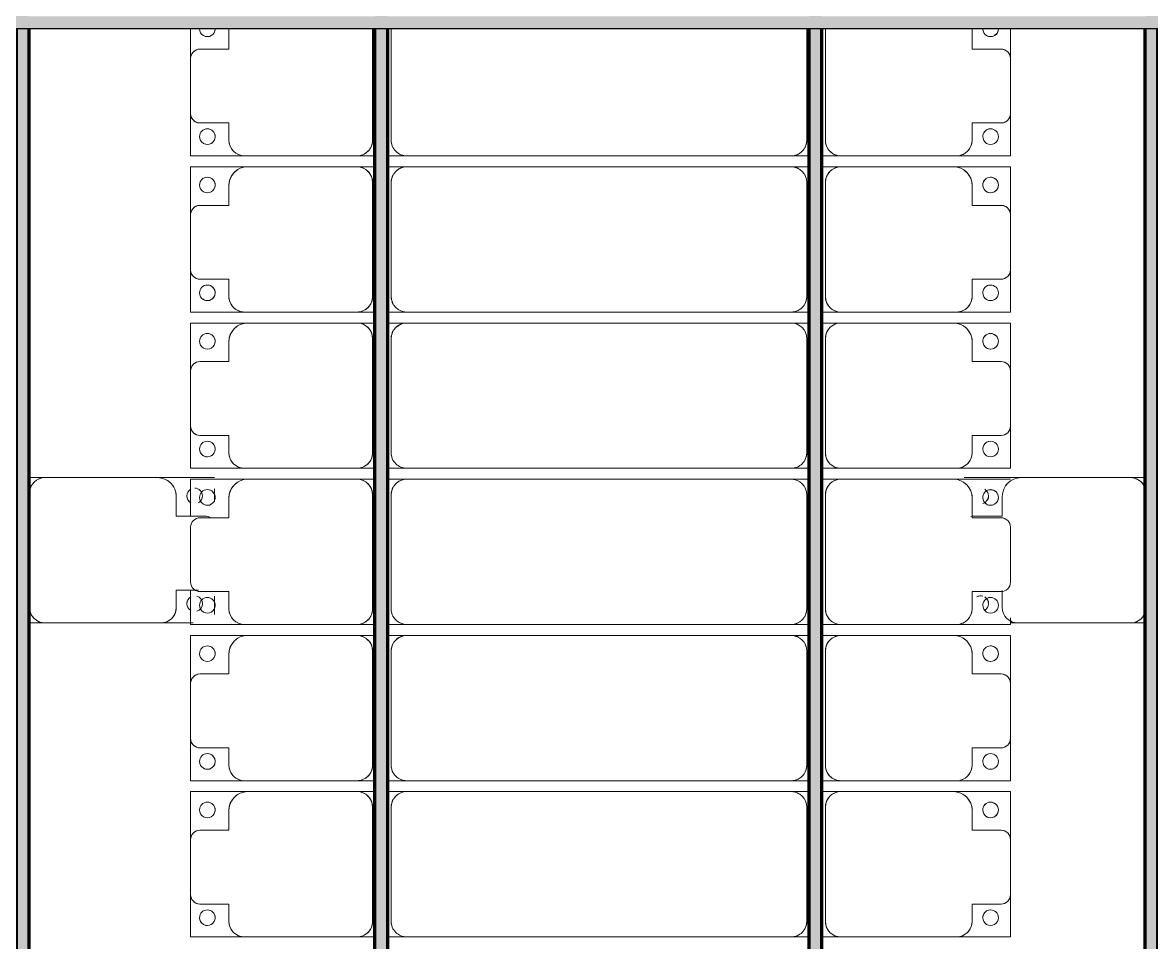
# Model space of a CAD drawing. Header units: millimetres. Extents: x -268744 to 115753, y -96240 to -10461.
# Drawn here: x -112759 to -109145, y -31571 to -28627 of the extents above; entities that cross this region are included whole.
import ezdxf

# ---------------------------------------------------------------- set-up
doc = ezdxf.new("R2010")
doc.units = ezdxf.units.MM
doc.layers.add('A-GENM', color=13, linetype='Continuous', lineweight=9)
doc.layers.add('S-BEAM', color=12, linetype='Continuous', lineweight=9)

# ---------------------------------------------------------------- blocks, each defined once
blk = doc.blocks.new('Dầm C52 - Hộp 40x60-V24-KHUNG KẾT CẤU BÈ PIN 1')
at = {"layer": 'S-BEAM', "lineweight": 25}
blk.add_hatch(color=4, dxfattribs=at).paths.add_polyline_path([(-145811, -20), (145811, -20), (145811, 20), (-145811, 20)])
at = {"layer": 'S-BEAM', "color": 4, "lineweight": 25}
blk.add_line((145811, -20), (-145811, -20), dxfattribs=at)
blk = doc.blocks.new('Dai phao do pin - DẢI PHAO ĐỠ PIN-V49-KHUNG KẾT CẤU BÈ PIN 1')
at = {"layer": 'A-GENM', "color": 7}
for p, q in [((68487.6, 241.6), (68539.7, 241.6)), ((68487.6, 241.6), (68539.7, 241.6)), ((68899.7, 241.6), (68539.7, 241.6)), ((68899.7, 241.6), (69082.2, 241.6)), ((69082.2, 241.6), (68899.7, 241.6)), ((68489.7, 191.6), (68489.7, -173.4)), ((68959.7, 118.2), (68959.7, 181.6)), ((69082.2, 205.8), (69082.2, 164.2)), ((69082.2, 164.2), (69082.2, 205.8)), ((69052.2, 118.2), (68959.7, 118.2)), ((68959.7, -173.4), (68959.7, -118.2)), ((68959.7, -118.2), (69030.6, -118.2)), ((69082.2, -137.5), (69082.2, -195.9)), ((69082.2, -195.9), (69082.2, -137.5)), ((68539.7, -223.4), (68487.6, -223.4)), ((68539.7, -223.4), (68487.6, -223.4)), ((68539.7, -223.4), (68909.7, -223.4)), ((69013.6, -223.4), (68909.7, -223.4)), ((68909.7, -223.4), (69013.6, -223.4))]:
    blk.add_line(p, q, dxfattribs=at)
for centre, radius, start, end in [((68539.7, 191.6), 50, 90, 180), ((68539.7, 191.6), 50, 105, 180), ((68899.7, 181.6), 60, 360, 90), ((68899.7, 181.6), 60, 360, 60), ((69018.6, 183.2), 25, 120, 180), ((69018.6, 183.2), 25, 180, 240), ((69018.6, 183.2), 25, 180, 195), ((69018.6, 183.2), 25, 120, 165), ((69018.6, 183.2), 25, 0, 90), ((69018.6, 183.2), 25, 0, 90), ((69018.6, 183.2), 25, 300, 0), ((69018.6, 183.2), 25, 300, 0), ((69018.6, 183.2), 25, 210, 240), ((69052.2, 88.2), 30, 60, 90), ((69018.6, -161.8), 25, 120, 180), ((69018.6, -161.8), 25, 120, 165), ((69018.6, -161.8), 25, 0, 75), ((69018.6, -161.8), 25, 0, 75), ((68539.7, -173.4), 50, 180, 270), ((68539.7, -173.4), 50, 180, 255), ((68909.7, -173.4), 50, 270, 360), ((68909.7, -173.4), 50, 285, 360), ((69018.6, -161.8), 25, 170.893, 180), ((69018.6, -161.8), 25, 180, 240), ((69018.6, -161.8), 25, 180, 240), ((69018.6, -161.8), 25, 285, 0), ((69018.6, -161.8), 25, 285, 0)]:
    blk.add_arc(centre, radius, start, end, dxfattribs=at)
blk = doc.blocks.new('Dầm C52 - Dầm C52-102503-KHUNG KẾT CẤU BÈ PIN 1')
at = {"layer": 'S-BEAM', "lineweight": 140}
h = blk.add_hatch(color=1, dxfattribs=at)
h.paths.add_polyline_path([(-25480.9, 20), (-25480.9, -20), (-25440.9, -20), (-25440.9, 20)])
h.paths.add_polyline_path([(-25400.9, 20), (-25400.9, -20), (-19440.9, -20), (-19443, 20), (-24983.5, 20)])
h.paths.add_polyline_path([(-19400.9, 20), (-19400.9, -20), (-13440.9, -20), (-13440.9, 20), (-17596.2, 20)])
h.paths.add_polyline_path([(-13400.9, -20), (-7440.9, -20), (-7440.9, 20), (-13400.9, 20)])
h.paths.add_polyline_path([(-7400.9, -20), (-1440.9, -20), (-1440.9, 20), (-7400.9, 20)])
h.paths.add_polyline_path([(-1400.9, -20), (4559.1, -20), (4559.1, 20), (-1400.9, 20)])
h.paths.add_polyline_path([(4599.1, -20), (10559.1, -20), (10559.1, 20), (4599.1, 20)])
h.paths.add_polyline_path([(10599.1, 20), (10599.1, -20), (16559.1, -20), (16559.1, 20), (11952.8, 20)])
h.paths.add_polyline_path([(16599.1, -20), (22559.1, -20), (22559.1, 20), (16599.1, 20)])
h.paths.add_polyline_path([(22599.1, -20), (25259.1, -20), (25259.1, 20), (22599.1, 20)])
h.paths.add_polyline_path([(25299.1, -20), (25441.8, -20), (25441.8, 20), (25299.1, 20)])
at = {"layer": 'S-BEAM', "color": 1, "lineweight": 140}
for p, q in [((10599.1, 20), (16559.1, 20)), ((16559.1, -20), (10599.1, -20))]:
    blk.add_line(p, q, dxfattribs=at)
blk = doc.blocks.new('Dầm C52 - Dầm C52-102502-KHUNG KẾT CẤU BÈ PIN 1')
at = {"layer": 'S-BEAM', "lineweight": 140}
h = blk.add_hatch(color=1, dxfattribs=at)
h.paths.add_polyline_path([(-25480.9, 20), (-25480.9, -20), (-25440.9, -20), (-25440.9, 20)])
h.paths.add_polyline_path([(-25400.9, 20), (-25400.9, -20), (-19440.9, -20), (-19443, 20), (-24983.5, 20)])
h.paths.add_polyline_path([(-19400.9, 20), (-19400.9, -20), (-13440.9, -20), (-13440.9, 20), (-18981.3, 20)])
h.paths.add_polyline_path([(-13400.9, -20), (-7440.9, -20), (-7440.9, 20), (-13400.9, 20)])
h.paths.add_polyline_path([(-7400.9, -20), (-1440.9, -20), (-1440.9, 20), (-7400.9, 20)])
h.paths.add_polyline_path([(-1400.9, -20), (4559.1, -20), (4559.1, 20), (-1400.9, 20)])
h.paths.add_polyline_path([(4599.1, 20), (4599.1, -20), (10559.1, -20), (10559.1, 20), (5027.2, 20)])
h.paths.add_polyline_path([(10599.1, -20), (16559.1, -20), (16559.1, 20), (10599.1, 20)])
h.paths.add_polyline_path([(16599.1, 20), (16599.1, -20), (22559.1, -20), (22559.1, 20), (17031.5, 20)])
h.paths.add_polyline_path([(22599.1, -20), (25259.1, -20), (25259.1, 20), (22599.1, 20)])
h.paths.add_polyline_path([(25299.1, -20), (25480.9, -20), (25480.9, 20), (25299.1, 20)])
at = {"layer": 'S-BEAM', "color": 1, "lineweight": 140}
for p, q in [((10599.1, 20), (16559.1, 20)), ((16559.1, -20), (10599.1, -20))]:
    blk.add_line(p, q, dxfattribs=at)
blk = doc.blocks.new('Dai phao do pin - DẢI PHAO ĐỠ PIN-V71-KHUNG KẾT CẤU BÈ PIN 1')
at = {"layer": 'A-GENM', "color": 7}
for p, q in [((-1312.2, 241.6), (-1129.7, 241.6)), ((-1129.7, 241.6), (-1312.2, 241.6)), ((-779.7, 241.6), (-1129.7, 241.6)), ((-779.7, 241.6), (-732.4, 241.6)), ((-779.7, 241.6), (-732.4, 241.6)), ((-1189.7, 181.6), (-1189.7, 118.2)), ((-1189.7, 118.2), (-1282.2, 118.2)), ((-1189.7, -119.2), (-1189.7, -173.4)), ((-1139.7, -223.4), (-1164.4, -223.4)), ((-1164.4, -223.4), (-1139.7, -223.4)), ((-1139.7, -223.4), (-779.7, -223.4)), ((-732.4, -223.4), (-779.7, -223.4)), ((-732.4, -223.4), (-779.7, -223.4))]:
    blk.add_line(p, q, dxfattribs=at)
for centre, radius, start, end in [((-1129.7, 181.6), 60, 90, 180), ((-1129.7, 181.6), 60, 135, 150), ((-779.7, 191.6), 50, 30, 90), ((-779.7, 191.6), 50, 30, 75), ((-1258.6, 183.2), 25, 285, 0), ((-1258.6, 183.2), 25, 0, 60), ((-1258.6, 183.2), 25, 0, 60), ((-1258.6, 183.2), 25, 330, 360), ((-1258.6, 183.2), 25, 285, 300), ((-1282.2, 88.2), 30, 90, 105), ((-1258.6, -161.8), 25, 75, 120), ((-1258.6, -161.8), 25, 90, 120), ((-1258.6, -161.8), 25, 0, 60), ((-1258.6, -161.8), 25, 15, 60), ((-1258.6, -161.8), 25, 300, 0), ((-1258.6, -161.8), 25, 300, 360), ((-1258.6, -161.8), 25, 0, 9.107), ((-1139.7, -173.4), 50, 180, 270), ((-1139.7, -173.4), 50, 240, 255), ((-779.7, -173.4), 50, 270, 330), ((-779.7, -173.4), 50, 285, 330)]:
    blk.add_arc(centre, radius, start, end, dxfattribs=at)
blk = doc.blocks.new('Dải phao đi lại kèm đỡ invester - DẢI PHAO ĐI LẠI-V76-KHUNG KẾT CẤU BÈ PIN 1')
at = {"layer": 'A-GENM', "color": 7}
for p, q in [((8316.8, 1312.2), (8411.8, 1312.2)), ((8411.8, 1312.2), (8316.8, 1312.2)), ((8588.2, 1312.2), (8411.8, 1312.2)), ((8588.2, 1312.2), (8723.4, 1312.2)), ((8723.4, 1312.2), (8588.2, 1312.2)), ((8723.4, 1312.2), (8723.4, 1139.7)), ((8723.4, 1139.7), (8723.4, 1312.2)), ((8758.4, 1312.2), (8911.8, 1312.2)), ((8758.4, 1129.7), (8758.4, 1312.2)), ((8758.4, 1312.2), (8758.4, 1129.7)), ((8911.8, 1312.2), (8767.8, 1312.2)), ((9088.2, 1312.2), (8911.8, 1312.2)), ((9088.2, 1312.2), (9223.4, 1312.2)), ((9223.4, 1312.2), (9088.2, 1312.2)), ((9223.4, 1312.2), (9223.4, 1139.7)), ((9223.4, 1139.7), (9223.4, 1312.2)), ((9258.4, 1312.2), (9411.8, 1312.2)), ((9258.4, 1129.7), (9258.4, 1312.2)), ((9258.4, 1312.2), (9258.4, 1129.7)), ((9411.8, 1312.2), (9258.4, 1312.2)), ((9588.2, 1312.2), (9411.8, 1312.2)), ((9588.2, 1312.2), (9723.4, 1312.2)), ((9723.4, 1312.2), (9588.2, 1312.2)), ((9723.4, 1312.2), (9723.4, 1139.7)), ((9723.4, 1139.7), (9723.4, 1312.2)), ((9758.4, 1129.7), (9758.4, 1312.2)), ((9758.4, 1312.2), (9758.4, 1129.7)), ((10088.2, 1312.2), (9911.8, 1312.2)), ((10202.2, 1312.2), (10223.4, 1312.2)), ((10223.4, 1312.2), (10202.2, 1312.2)), ((10223.4, 1312.2), (10223.4, 1139.7)), ((10223.4, 1139.7), (10223.4, 1312.2)), ((10258.4, 1312.2), (10411.8, 1312.2)), ((10258.4, 1129.7), (10258.4, 1312.2)), ((10258.4, 1312.2), (10258.4, 1129.7)), ((10411.8, 1312.2), (10258.4, 1312.2)), ((10588.2, 1312.2), (10411.8, 1312.2)), ((10588.2, 1312.2), (10723.4, 1312.2)), ((10723.4, 1312.2), (10588.2, 1312.2)), ((10723.4, 1312.2), (10723.4, 1139.7)), ((10723.4, 1139.7), (10723.4, 1312.2)), ((10758.4, 1312.2), (10911.8, 1312.2)), ((10758.4, 1129.7), (10758.4, 1312.2)), ((10758.4, 1312.2), (10758.4, 1129.7)), ((10911.8, 1312.2), (10758.4, 1312.2)), ((11088.2, 1312.2), (10911.8, 1312.2)), ((11088.2, 1312.2), (11223.4, 1312.2)), ((11223.4, 1312.2), (11088.2, 1312.2)), ((11223.4, 1312.2), (11223.4, 1139.7)), ((11223.4, 1139.7), (11223.4, 1312.2)), ((8381.8, 1282.2), (8381.8, 1189.7)), ((8618.2, 1189.7), (8618.2, 1282.2)), ((8881.8, 1282.2), (8881.8, 1189.7)), ((9118.2, 1189.7), (9118.2, 1282.2)), ((9381.8, 1282.2), (9381.8, 1189.7)), ((9618.2, 1189.7), (9618.2, 1282.2)), ((9881.8, 1282.2), (9881.8, 1189.7)), ((10118.2, 1189.7), (10118.2, 1282.2)), ((10381.8, 1282.2), (10381.8, 1189.7)), ((10618.2, 1189.7), (10618.2, 1282.2)), ((10881.8, 1282.2), (10881.8, 1189.7)), ((11118.2, 1189.7), (11118.2, 1282.2)), ((8381.8, 1189.7), (8318.4, 1189.7)), ((8673.4, 1189.7), (8618.2, 1189.7)), ((8881.8, 1189.7), (8818.4, 1189.7)), ((9173.4, 1189.7), (9118.2, 1189.7)), ((9381.8, 1189.7), (9318.4, 1189.7)), ((9673.4, 1189.7), (9618.2, 1189.7)), ((9881.8, 1189.7), (9818.4, 1189.7)), ((10173.4, 1189.7), (10118.2, 1189.7)), ((10381.8, 1189.7), (10318.4, 1189.7)), ((10673.4, 1189.7), (10618.2, 1189.7)), ((10881.8, 1189.7), (10818.4, 1189.7)), ((11173.4, 1189.7), (11118.2, 1189.7)), ((8723.4, 769.7), (8723.4, 1139.7)), ((8758.4, 1129.7), (8758.4, 769.7)), ((9223.4, 769.7), (9223.4, 1139.7)), ((9258.4, 1129.7), (9258.4, 769.7)), ((9723.4, 769.7), (9723.4, 1139.7)), ((9758.4, 1129.7), (9758.4, 769.7)), ((10223.4, 769.7), (10223.4, 1139.7)), ((10258.4, 1129.7), (10258.4, 769.7)), ((10723.4, 769.7), (10723.4, 1139.7)), ((10758.4, 1129.7), (10758.4, 769.7)), ((11223.4, 769.7), (11223.4, 1139.7)), ((8723.4, 769.7), (8723.4, 707.6)), ((8723.4, 769.7), (8723.4, 707.6)), ((8758.4, 707.6), (8758.4, 769.7)), ((8758.4, 707.6), (8758.4, 769.7)), ((9223.4, 769.7), (9223.4, 707.6)), ((9223.4, 769.7), (9223.4, 707.6)), ((9258.4, 707.6), (9258.4, 769.7)), ((9258.4, 707.6), (9258.4, 769.7)), ((9723.4, 769.7), (9723.4, 707.6)), ((9723.4, 769.7), (9723.4, 707.6)), ((9758.4, 707.6), (9758.4, 769.7)), ((9758.4, 707.6), (9758.4, 769.7)), ((10223.4, 769.7), (10223.4, 707.6)), ((10223.4, 769.7), (10223.4, 707.6)), ((10258.4, 707.6), (10258.4, 769.7)), ((10258.4, 707.6), (10258.4, 769.7)), ((10723.4, 769.7), (10723.4, 707.6)), ((10723.4, 769.7), (10723.4, 707.6)), ((10758.4, 707.6), (10758.4, 769.7)), ((10758.4, 707.6), (10758.4, 769.7)), ((11223.4, 769.7), (11223.4, 707.6)), ((11223.4, 769.7), (11223.4, 707.6)), ((8316.8, 719.7), (8673.4, 719.7)), ((8808.4, 719.7), (9173.4, 719.7)), ((9308.4, 719.7), (9673.4, 719.7)), ((9808.4, 719.7), (10173.4, 719.7)), ((10308.4, 719.7), (10673.4, 719.7)), ((10808.4, 719.7), (11173.4, 719.7)), ((8673.4, 660.3), (8316.8, 660.3)), ((8723.4, 667.6), (8723.4, 610.3)), ((8723.4, 667.6), (8723.4, 610.3)), ((8758.4, 610.3), (8758.4, 667.6)), ((8758.4, 610.3), (8758.4, 667.6)), ((9173.4, 660.3), (8808.4, 660.3)), ((9223.4, 667.6), (9223.4, 610.3)), ((9223.4, 667.6), (9223.4, 610.3)), ((9258.4, 610.3), (9258.4, 667.6)), ((9258.4, 610.3), (9258.4, 667.6)), ((9673.4, 660.3), (9308.4, 660.3)), ((9723.4, 667.6), (9723.4, 610.3)), ((9723.4, 667.6), (9723.4, 610.3)), ((9758.4, 610.3), (9758.4, 667.6)), ((9758.4, 610.3), (9758.4, 667.6)), ((10173.4, 660.3), (9808.4, 660.3)), ((10223.4, 667.6), (10223.4, 610.3)), ((10223.4, 667.6), (10223.4, 610.3)), ((10258.4, 610.3), (10258.4, 667.6)), ((10258.4, 610.3), (10258.4, 667.6)), ((10673.4, 660.3), (10308.4, 660.3)), ((10723.4, 667.6), (10723.4, 610.3)), ((10723.4, 667.6), (10723.4, 610.3)), ((10758.4, 610.3), (10758.4, 667.6)), ((10758.4, 610.3), (10758.4, 667.6)), ((11173.4, 660.3), (10808.4, 660.3)), ((11223.4, 667.6), (11223.4, 610.3)), ((11223.4, 667.6), (11223.4, 610.3)), ((8723.4, -620.3), (8723.4, 610.3)), ((8758.4, 610.3), (8758.4, -620.3)), ((9223.4, -620.3), (9223.4, 610.3)), ((9258.4, 610.3), (9258.4, -620.3)), ((9723.4, -620.3), (9723.4, 610.3)), ((9758.4, 610.3), (9758.4, -620.3)), ((10223.4, -620.3), (10223.4, 610.3)), ((10258.4, 610.3), (10258.4, -620.3)), ((10723.4, -620.3), (10723.4, 610.3)), ((10758.4, 610.3), (10758.4, -620.3)), ((11223.4, -620.3), (11223.4, 610.3)), ((8723.4, -620.3), (8723.4, -682.4)), ((8723.4, -620.3), (8723.4, -682.4)), ((8758.4, -682.4), (8758.4, -620.3)), ((8758.4, -682.4), (8758.4, -620.3)), ((9223.4, -620.3), (9223.4, -682.4)), ((9223.4, -620.3), (9223.4, -682.4)), ((9258.4, -682.4), (9258.4, -620.3)), ((9258.4, -682.4), (9258.4, -620.3)), ((9723.4, -620.3), (9723.4, -682.4)), ((9723.4, -620.3), (9723.4, -682.4)), ((9758.4, -682.4), (9758.4, -620.3)), ((9758.4, -682.4), (9758.4, -620.3)), ((10223.4, -620.3), (10223.4, -682.4)), ((10223.4, -620.3), (10223.4, -682.4)), ((10258.4, -682.4), (10258.4, -620.3)), ((10258.4, -682.4), (10258.4, -620.3)), ((10723.4, -620.3), (10723.4, -682.4)), ((10723.4, -620.3), (10723.4, -682.4)), ((10758.4, -682.4), (10758.4, -620.3)), ((10758.4, -682.4), (10758.4, -620.3)), ((11223.4, -620.3), (11223.4, -682.4)), ((11223.4, -620.3), (11223.4, -682.4)), ((8316.8, -670.3), (8673.4, -670.3)), ((8808.4, -670.3), (9173.4, -670.3)), ((9308.4, -670.3), (9673.4, -670.3)), ((9808.4, -670.3), (10173.4, -670.3)), ((10308.4, -670.3), (10673.4, -670.3)), ((10808.4, -670.3), (11173.4, -670.3)), ((8723.4, -722.4), (8723.4, -779.7)), ((8723.4, -722.4), (8723.4, -779.7)), ((8758.4, -779.7), (8758.4, -722.4)), ((8758.4, -779.7), (8758.4, -722.4)), ((9223.4, -722.4), (9223.4, -779.7)), ((9223.4, -722.4), (9223.4, -779.7)), ((9258.4, -779.7), (9258.4, -722.4)), ((9258.4, -779.7), (9258.4, -722.4)), ((9723.4, -722.4), (9723.4, -779.7)), ((9723.4, -722.4), (9723.4, -779.7)), ((9758.4, -779.7), (9758.4, -722.4)), ((9758.4, -779.7), (9758.4, -722.4)), ((10223.4, -722.4), (10223.4, -779.7)), ((10223.4, -722.4), (10223.4, -779.7)), ((10258.4, -779.7), (10258.4, -722.4)), ((10258.4, -779.7), (10258.4, -722.4)), ((10723.4, -722.4), (10723.4, -779.7)), ((10723.4, -722.4), (10723.4, -779.7)), ((10758.4, -779.7), (10758.4, -722.4)), ((10758.4, -779.7), (10758.4, -722.4)), ((11223.4, -722.4), (11223.4, -779.7)), ((11223.4, -722.4), (11223.4, -779.7)), ((8673.4, -729.7), (8316.8, -729.7)), ((9173.4, -729.7), (8808.4, -729.7)), ((9673.4, -729.7), (9308.4, -729.7)), ((10173.4, -729.7), (9808.4, -729.7)), ((10673.4, -729.7), (10308.4, -729.7)), ((11173.4, -729.7), (10808.4, -729.7)), ((8723.4, -1139.7), (8723.4, -779.7)), ((8758.4, -779.7), (8758.4, -1129.7)), ((9223.4, -1139.7), (9223.4, -779.7)), ((9258.4, -779.7), (9258.4, -1129.7)), ((9723.4, -1139.7), (9723.4, -779.7)), ((9758.4, -779.7), (9758.4, -1129.7)), ((10223.4, -1139.7), (10223.4, -779.7)), ((10258.4, -779.7), (10258.4, -1129.7)), ((10723.4, -1139.7), (10723.4, -779.7)), ((10758.4, -779.7), (10758.4, -1129.7)), ((11223.4, -1139.7), (11223.4, -779.7)), ((8723.4, -1139.7), (8723.4, -1312.2)), ((8723.4, -1312.2), (8723.4, -1139.7)), ((8758.4, -1312.2), (8758.4, -1129.7)), ((8758.4, -1129.7), (8758.4, -1312.2)), ((9223.4, -1139.7), (9223.4, -1312.2)), ((9223.4, -1312.2), (9223.4, -1139.7)), ((9258.4, -1312.2), (9258.4, -1129.7)), ((9258.4, -1129.7), (9258.4, -1312.2)), ((9723.4, -1139.7), (9723.4, -1312.2)), ((9723.4, -1312.2), (9723.4, -1139.7)), ((9758.4, -1312.2), (9758.4, -1129.7)), ((9758.4, -1129.7), (9758.4, -1312.2)), ((10223.4, -1139.7), (10223.4, -1312.2)), ((10223.4, -1312.2), (10223.4, -1139.7)), ((10258.4, -1312.2), (10258.4, -1129.7)), ((10258.4, -1129.7), (10258.4, -1312.2)), ((10723.4, -1139.7), (10723.4, -1312.2)), ((10723.4, -1312.2), (10723.4, -1139.7)), ((10758.4, -1312.2), (10758.4, -1129.7)), ((10758.4, -1129.7), (10758.4, -1312.2)), ((11223.4, -1139.7), (11223.4, -1312.2)), ((11223.4, -1312.2), (11223.4, -1139.7)), ((8318.4, -1189.7), (8381.8, -1189.7)), ((8381.8, -1189.7), (8381.8, -1282.2)), ((8618.2, -1282.2), (8618.2, -1189.7)), ((8618.2, -1189.7), (8673.4, -1189.7)), ((8818.4, -1189.7), (8881.8, -1189.7)), ((8881.8, -1189.7), (8881.8, -1282.2)), ((9118.2, -1282.2), (9118.2, -1189.7)), ((9118.2, -1189.7), (9173.4, -1189.7)), ((9318.4, -1189.7), (9381.8, -1189.7)), ((9381.8, -1189.7), (9381.8, -1282.2)), ((9618.2, -1282.2), (9618.2, -1189.7)), ((9618.2, -1189.7), (9673.4, -1189.7)), ((9818.4, -1189.7), (9881.8, -1189.7)), ((9881.8, -1189.7), (9881.8, -1282.2)), ((10118.2, -1282.2), (10118.2, -1189.7)), ((10118.2, -1189.7), (10173.4, -1189.7)), ((10318.4, -1189.7), (10381.8, -1189.7)), ((10381.8, -1189.7), (10381.8, -1282.2)), ((10618.2, -1282.2), (10618.2, -1189.7)), ((10618.2, -1189.7), (10673.4, -1189.7)), ((10818.4, -1189.7), (10881.8, -1189.7)), ((10881.8, -1189.7), (10881.8, -1282.2)), ((11118.2, -1282.2), (11118.2, -1189.7)), ((11118.2, -1189.7), (11173.4, -1189.7)), ((8411.8, -1312.2), (8316.8, -1312.2)), ((8316.8, -1312.2), (8411.8, -1312.2)), ((8411.8, -1312.2), (8588.2, -1312.2)), ((8723.4, -1312.2), (8588.2, -1312.2)), ((8588.2, -1312.2), (8723.4, -1312.2)), ((8911.8, -1312.2), (8758.4, -1312.2)), ((8767.8, -1312.2), (8911.8, -1312.2)), ((8911.8, -1312.2), (9088.2, -1312.2)), ((9223.4, -1312.2), (9088.2, -1312.2)), ((9088.2, -1312.2), (9223.4, -1312.2)), ((9411.8, -1312.2), (9258.4, -1312.2)), ((9258.4, -1312.2), (9411.8, -1312.2)), ((9411.8, -1312.2), (9588.2, -1312.2)), ((9723.4, -1312.2), (9588.2, -1312.2)), ((9588.2, -1312.2), (9723.4, -1312.2)), ((9876.8, -1312.2), (9758.4, -1312.2)), ((9758.4, -1312.2), (9876.8, -1312.2)), ((9911.8, -1312.2), (10088.2, -1312.2)), ((10223.4, -1312.2), (10113.2, -1312.2)), ((10113.2, -1312.2), (10223.4, -1312.2)), ((10411.8, -1312.2), (10258.4, -1312.2)), ((10258.4, -1312.2), (10411.8, -1312.2)), ((10411.8, -1312.2), (10588.2, -1312.2)), ((10723.4, -1312.2), (10588.2, -1312.2)), ((10588.2, -1312.2), (10723.4, -1312.2)), ((10911.8, -1312.2), (10758.4, -1312.2)), ((10758.4, -1312.2), (10911.8, -1312.2)), ((10911.8, -1312.2), (11088.2, -1312.2)), ((11223.4, -1312.2), (11088.2, -1312.2)), ((11088.2, -1312.2), (11223.4, -1312.2))]:
    blk.add_line(p, q, dxfattribs=at)
for centre, radius, start, end in [((8411.8, 1282.2), 30, 90, 180), ((8411.8, 1282.2), 30, 105, 165), ((8411.8, 1282.2), 30, 135, 165), ((8411.8, 1282.2), 30, 135, 165), ((8588.2, 1282.2), 30, 360, 90), ((8588.2, 1282.2), 30, 60, 75), ((8588.2, 1282.2), 30, 15, 75), ((8588.2, 1282.2), 30, 60, 75), ((8911.8, 1282.2), 30, 90, 180), ((8911.8, 1282.2), 30, 105, 165), ((8911.8, 1282.2), 30, 135, 165), ((8911.8, 1282.2), 30, 135, 165), ((9088.2, 1282.2), 30, 360, 90), ((9088.2, 1282.2), 30, 60, 75), ((9088.2, 1282.2), 30, 15, 75), ((9088.2, 1282.2), 30, 60, 75), ((9411.8, 1282.2), 30, 90, 180), ((9411.8, 1282.2), 30, 105, 165), ((9411.8, 1282.2), 30, 135, 165), ((9411.8, 1282.2), 30, 135, 165), ((9588.2, 1282.2), 30, 360, 90), ((9588.2, 1282.2), 30, 60, 75), ((9588.2, 1282.2), 30, 15, 75), ((9588.2, 1282.2), 30, 60, 75), ((9911.8, 1282.2), 30, 90, 180), ((10088.2, 1282.2), 30, 360, 90), ((10411.8, 1282.2), 30, 90, 180), ((10411.8, 1282.2), 30, 105, 165), ((10411.8, 1282.2), 30, 135, 165), ((10411.8, 1282.2), 30, 135, 165), ((10588.2, 1282.2), 30, 360, 90), ((10588.2, 1282.2), 30, 60, 75), ((10588.2, 1282.2), 30, 15, 75), ((10588.2, 1282.2), 30, 60, 75), ((10911.8, 1282.2), 30, 90, 180), ((10911.8, 1282.2), 30, 105, 165), ((10911.8, 1282.2), 30, 135, 165), ((10911.8, 1282.2), 30, 135, 165), ((11088.2, 1282.2), 30, 360, 90), ((11088.2, 1282.2), 30, 60, 75), ((11088.2, 1282.2), 30, 15, 75), ((11088.2, 1282.2), 30, 60, 75), ((8316.8, 1248.6), 25, 270, 90), ((8316.8, 1248.6), 25, 300, 90), ((8588.2, 1282.2), 30, 15, 30), ((8588.2, 1282.2), 30, 15, 30), ((8661.8, 1248.6), 25, 90, 270), ((8661.8, 1248.6), 25, 90, 180), ((8661.8, 1248.6), 25, 270, 90), ((8661.8, 1248.6), 25, 270, 90), ((8816.8, 1248.6), 25, 90, 270), ((8816.8, 1248.6), 25, 90, 255), ((8816.8, 1248.6), 25, 270, 90), ((8816.8, 1248.6), 25, 300, 90), ((9088.2, 1282.2), 30, 15, 30), ((9088.2, 1282.2), 30, 15, 30), ((9161.8, 1248.6), 25, 90, 270), ((9161.8, 1248.6), 25, 90, 180), ((9161.8, 1248.6), 25, 270, 90), ((9161.8, 1248.6), 25, 270, 90), ((9316.8, 1248.6), 25, 90, 270), ((9316.8, 1248.6), 25, 90, 255), ((9316.8, 1248.6), 25, 270, 90), ((9316.8, 1248.6), 25, 300, 90), ((9588.2, 1282.2), 30, 15, 30), ((9588.2, 1282.2), 30, 15, 30), ((9661.8, 1248.6), 25, 90, 270), ((9661.8, 1248.6), 25, 90, 180), ((9661.8, 1248.6), 25, 270, 90), ((9661.8, 1248.6), 25, 270, 90), ((9816.8, 1248.6), 25, 90, 270), ((9816.8, 1248.6), 25, 90, 255), ((9816.8, 1248.6), 25, 270, 90), ((9816.8, 1248.6), 25, 300, 90), ((10161.8, 1248.6), 25, 90, 270), ((10161.8, 1248.6), 25, 90, 180), ((10161.8, 1248.6), 25, 270, 90), ((10161.8, 1248.6), 25, 270, 90), ((10316.8, 1248.6), 25, 90, 270), ((10316.8, 1248.6), 25, 90, 255), ((10316.8, 1248.6), 25, 270, 90), ((10316.8, 1248.6), 25, 300, 90), ((10588.2, 1282.2), 30, 15, 28.0479), ((10588.2, 1282.2), 30, 15, 28.0479), ((10661.8, 1248.6), 25, 90, 270), ((10661.8, 1248.6), 25, 90, 180), ((10661.8, 1248.6), 25, 270, 90), ((10661.8, 1248.6), 25, 270, 90), ((10816.8, 1248.6), 25, 90, 270), ((10816.8, 1248.6), 25, 90, 255), ((10816.8, 1248.6), 25, 270, 90), ((10816.8, 1248.6), 25, 300, 90), ((11088.2, 1282.2), 30, 15, 30), ((11088.2, 1282.2), 30, 15, 30), ((11161.8, 1248.6), 25, 90, 270), ((11161.8, 1248.6), 25, 90, 180), ((11161.8, 1248.6), 25, 270, 90), ((11161.8, 1248.6), 25, 270, 90), ((8661.8, 1248.6), 25, 195, 255), ((9161.8, 1248.6), 25, 195, 255), ((9661.8, 1248.6), 25, 195, 255), ((10161.8, 1248.6), 25, 195, 255), ((10661.8, 1248.6), 25, 195, 255), ((11161.8, 1248.6), 25, 195, 255), ((8316.8, 1248.6), 25, 270, 285), ((8816.8, 1248.6), 25, 270, 285), ((9316.8, 1248.6), 25, 270, 285), ((9816.8, 1248.6), 25, 270, 285), ((10316.8, 1248.6), 25, 270, 285), ((10816.8, 1248.6), 25, 270, 285), ((8673.4, 1139.7), 50, 0, 90), ((8673.4, 1139.7), 50, 15, 90), ((8818.4, 1129.7), 60, 90, 180), ((8818.4, 1129.7), 60, 90, 147.9129), ((9173.4, 1139.7), 50, 360, 90), ((9173.4, 1139.7), 50, 15, 90), ((9318.4, 1129.7), 60, 90, 180), ((9318.4, 1129.7), 60, 90, 150), ((9673.4, 1139.7), 50, 0, 90), ((9673.4, 1139.7), 50, 15, 90), ((9818.4, 1129.7), 60, 90, 180), ((9818.4, 1129.7), 60, 90, 150), ((10173.4, 1139.7), 50, 0, 90), ((10173.4, 1139.7), 50, 15, 90), ((10318.4, 1129.7), 60, 90, 180), ((10318.4, 1129.7), 60, 90, 150), ((10673.4, 1139.7), 50, 0, 90), ((10673.4, 1139.7), 50, 15, 90), ((10818.4, 1129.7), 60, 90, 180), ((10818.4, 1129.7), 60, 90, 150), ((11173.4, 1139.7), 50, 0, 90), ((11173.4, 1139.7), 50, 15, 90), ((8673.4, 769.7), 50, 270, 0), ((8808.4, 769.7), 50, 180, 270), ((9173.4, 769.7), 50, 270, 360), ((9308.4, 769.7), 50, 180, 270), ((9673.4, 769.7), 50, 270, 360), ((9808.4, 769.7), 50, 180, 270), ((10173.4, 769.7), 50, 270, 360), ((10308.4, 769.7), 50, 180, 270), ((10673.4, 769.7), 50, 270, 0), ((10808.4, 769.7), 50, 180, 270), ((11173.4, 769.7), 50, 270, 360), ((8673.4, 769.7), 50, 270, 345), ((8808.4, 769.7), 50, 195, 270), ((9173.4, 769.7), 50, 270, 345), ((9308.4, 769.7), 50, 195, 270), ((9673.4, 769.7), 50, 270, 345), ((9808.4, 769.7), 50, 195, 270), ((10173.4, 769.7), 50, 270, 345), ((10308.4, 769.7), 50, 195, 270), ((10673.4, 769.7), 50, 270, 345), ((10808.4, 769.7), 50, 195, 270), ((11173.4, 769.7), 50, 270, 345), ((8673.4, 610.3), 50, 360, 90), ((8673.4, 610.3), 50, 60, 90), ((8808.4, 610.3), 50, 90, 180), ((8808.4, 610.3), 50, 105, 120), ((9173.4, 610.3), 50, 360, 90), ((9173.4, 610.3), 50, 60, 90), ((9308.4, 610.3), 50, 90, 180), ((9308.4, 610.3), 50, 105, 120), ((9673.4, 610.3), 50, 360, 90), ((9673.4, 610.3), 50, 60, 90), ((9808.4, 610.3), 50, 90, 180), ((9808.4, 610.3), 50, 105, 120), ((10173.4, 610.3), 50, 0, 90), ((10173.4, 610.3), 50, 60, 90), ((10308.4, 610.3), 50, 90, 180), ((10308.4, 610.3), 50, 105, 120), ((10673.4, 610.3), 50, 360, 90), ((10673.4, 610.3), 50, 60, 90), ((10808.4, 610.3), 50, 90, 180), ((10808.4, 610.3), 50, 105, 120), ((11173.4, 610.3), 50, 360, 90), ((11173.4, 610.3), 50, 60, 90), ((8673.4, 610.3), 50, 15, 30), ((8808.4, 610.3), 50, 150, 180), ((9173.4, 610.3), 50, 15, 30), ((9308.4, 610.3), 50, 150, 180), ((9673.4, 610.3), 50, 15, 30), ((9808.4, 610.3), 50, 150, 180), ((10173.4, 610.3), 50, 15, 30), ((10308.4, 610.3), 50, 150, 180), ((10673.4, 610.3), 50, 15, 30), ((10808.4, 610.3), 50, 150, 180), ((11173.4, 610.3), 50, 15, 30), ((8673.4, -620.3), 50, 270, 0), ((8673.4, -620.3), 50, 330, 0), ((8808.4, -620.3), 50, 180, 270), ((8808.4, -620.3), 50, 195, 225), ((9173.4, -620.3), 50, 270, 360), ((9173.4, -620.3), 50, 330, 360), ((9308.4, -620.3), 50, 180, 270), ((9308.4, -620.3), 50, 195, 225), ((9673.4, -620.3), 50, 270, 0), ((9673.4, -620.3), 50, 330, 0), ((9808.4, -620.3), 50, 180, 270), ((9808.4, -620.3), 50, 195, 225), ((10173.4, -620.3), 50, 270, 0), ((10173.4, -620.3), 50, 330, 0), ((10308.4, -620.3), 50, 180, 270), ((10308.4, -620.3), 50, 195, 225), ((10673.4, -620.3), 50, 270, 0), ((10673.4, -620.3), 50, 330, 0), ((10808.4, -620.3), 50, 180, 270), ((10808.4, -620.3), 50, 195, 225), ((11173.4, -620.3), 50, 270, 0), ((11173.4, -620.3), 50, 330, 0), ((8673.4, -620.3), 50, 270, 300), ((8808.4, -620.3), 50, 240, 270), ((9173.4, -620.3), 50, 270, 300), ((9308.4, -620.3), 50, 240, 270), ((9673.4, -620.3), 50, 270, 300), ((9808.4, -620.3), 50, 240, 270), ((10173.4, -620.3), 50, 270, 300), ((10308.4, -620.3), 50, 240, 270), ((10673.4, -620.3), 50, 270, 300), ((10808.4, -620.3), 50, 240, 270), ((11173.4, -620.3), 50, 270, 300), ((8673.4, -779.7), 50, 360, 90), ((8673.4, -779.7), 50, 15, 90), ((8808.4, -779.7), 50, 90, 180), ((8808.4, -779.7), 50, 90, 165), ((9173.4, -779.7), 50, 360, 90), ((9173.4, -779.7), 50, 15, 90), ((9308.4, -779.7), 50, 90, 180), ((9308.4, -779.7), 50, 90, 165), ((9673.4, -779.7), 50, 360, 90), ((9673.4, -779.7), 50, 15, 90), ((9808.4, -779.7), 50, 90, 180), ((9808.4, -779.7), 50, 90, 165), ((10173.4, -779.7), 50, 360, 90), ((10173.4, -779.7), 50, 15, 90), ((10308.4, -779.7), 50, 90, 180), ((10308.4, -779.7), 50, 90, 165), ((10673.4, -779.7), 50, 360, 90), ((10673.4, -779.7), 50, 15, 90), ((10808.4, -779.7), 50, 90, 180), ((10808.4, -779.7), 50, 90, 165), ((11173.4, -779.7), 50, 360, 90), ((11173.4, -779.7), 50, 15, 90), ((8673.4, -1139.7), 50, 270, 360), ((8673.4, -1139.7), 50, 270, 345), ((8818.4, -1129.7), 60, 180, 270), ((9173.4, -1139.7), 50, 270, 0), ((9173.4, -1139.7), 50, 270, 345), ((9318.4, -1129.7), 60, 180, 270), ((9673.4, -1139.7), 50, 270, 360), ((9673.4, -1139.7), 50, 270, 345), ((9818.4, -1129.7), 60, 180, 270), ((10173.4, -1139.7), 50, 270, 360), ((10173.4, -1139.7), 50, 270, 345), ((10318.4, -1129.7), 60, 180, 270), ((10673.4, -1139.7), 50, 270, 360), ((10673.4, -1139.7), 50, 270, 345), ((10818.4, -1129.7), 60, 180, 270), ((11173.4, -1139.7), 50, 270, 360), ((11173.4, -1139.7), 50, 270, 345), ((8818.4, -1129.7), 60, 212.0871, 270), ((9318.4, -1129.7), 60, 210, 270), ((9818.4, -1129.7), 60, 210, 270), ((10318.4, -1129.7), 60, 210, 270), ((10818.4, -1129.7), 60, 210, 270), ((8316.8, -1258.6), 25, 270, 90), ((8316.8, -1258.6), 25, 60, 90), ((8316.8, -1258.6), 25, 270, 30), ((8661.8, -1258.6), 25, 90, 270), ((8661.8, -1258.6), 25, 180, 270), ((8661.8, -1258.6), 25, 90, 165), ((8661.8, -1258.6), 25, 270, 90), ((8661.8, -1258.6), 25, 15, 90), ((8661.8, -1258.6), 25, 270, 0), ((8816.8, -1258.6), 25, 90, 270), ((8816.8, -1258.6), 25, 180, 270), ((8816.8, -1258.6), 25, 90, 165), ((8816.8, -1258.6), 25, 270, 90), ((8816.8, -1258.6), 25, 60, 90), ((8816.8, -1258.6), 25, 270, 30), ((9161.8, -1258.6), 25, 90, 270), ((9161.8, -1258.6), 25, 180, 270), ((9161.8, -1258.6), 25, 90, 165), ((9161.8, -1258.6), 25, 270, 90), ((9161.8, -1258.6), 25, 15, 90), ((9161.8, -1258.6), 25, 270, 0), ((9316.8, -1258.6), 25, 90, 270), ((9316.8, -1258.6), 25, 180, 270), ((9316.8, -1258.6), 25, 90, 165), ((9316.8, -1258.6), 25, 270, 90), ((9316.8, -1258.6), 25, 60, 90), ((9316.8, -1258.6), 25, 270, 30), ((9661.8, -1258.6), 25, 90, 270), ((9661.8, -1258.6), 25, 180, 270), ((9661.8, -1258.6), 25, 90, 165), ((9661.8, -1258.6), 25, 270, 90), ((9661.8, -1258.6), 25, 15, 90), ((9661.8, -1258.6), 25, 270, 360), ((9816.8, -1258.6), 25, 90, 270), ((9816.8, -1258.6), 25, 180, 270), ((9816.8, -1258.6), 25, 90, 165), ((9816.8, -1258.6), 25, 270, 90), ((9816.8, -1258.6), 25, 60, 90), ((9816.8, -1258.6), 25, 270, 30), ((10161.8, -1258.6), 25, 90, 270), ((10161.8, -1258.6), 25, 180, 270), ((10161.8, -1258.6), 25, 90, 165), ((10161.8, -1258.6), 25, 270, 90), ((10161.8, -1258.6), 25, 15, 90), ((10161.8, -1258.6), 25, 270, 0), ((10316.8, -1258.6), 25, 90, 270), ((10316.8, -1258.6), 25, 180, 270), ((10316.8, -1258.6), 25, 90, 165), ((10316.8, -1258.6), 25, 270, 90), ((10316.8, -1258.6), 25, 60, 90), ((10316.8, -1258.6), 25, 270, 30), ((10661.8, -1258.6), 25, 90, 270), ((10661.8, -1258.6), 25, 180, 270), ((10661.8, -1258.6), 25, 90, 165), ((10661.8, -1258.6), 25, 270, 90), ((10661.8, -1258.6), 25, 15, 90), ((10661.8, -1258.6), 25, 270, 0), ((10816.8, -1258.6), 25, 90, 270), ((10816.8, -1258.6), 25, 180, 270), ((10816.8, -1258.6), 25, 90, 165), ((10816.8, -1258.6), 25, 270, 90), ((10816.8, -1258.6), 25, 60, 90), ((10816.8, -1258.6), 25, 270, 30), ((11161.8, -1258.6), 25, 90, 270), ((11161.8, -1258.6), 25, 180, 270), ((11161.8, -1258.6), 25, 90, 165), ((11161.8, -1258.6), 25, 270, 90), ((11161.8, -1258.6), 25, 15, 90), ((11161.8, -1258.6), 25, 270, 0), ((8411.8, -1282.2), 30, 180, 270), ((8411.8, -1282.2), 30, 195, 225), ((8411.8, -1282.2), 30, 195, 255), ((8411.8, -1282.2), 30, 195, 225), ((8588.2, -1282.2), 30, 270, 0), ((8588.2, -1282.2), 30, 285, 345), ((8588.2, -1282.2), 30, 315, 345), ((8588.2, -1282.2), 30, 315, 345), ((8911.8, -1282.2), 30, 180, 270), ((8911.8, -1282.2), 30, 195, 225), ((8911.8, -1282.2), 30, 195, 255), ((8911.8, -1282.2), 30, 195, 225), ((9088.2, -1282.2), 30, 270, 0), ((9088.2, -1282.2), 30, 285, 345), ((9088.2, -1282.2), 30, 315, 345), ((9088.2, -1282.2), 30, 315, 345), ((9411.8, -1282.2), 30, 180, 270), ((9411.8, -1282.2), 30, 195, 225), ((9411.8, -1282.2), 30, 195, 255), ((9411.8, -1282.2), 30, 195, 225), ((9588.2, -1282.2), 30, 270, 0), ((9588.2, -1282.2), 30, 285, 345), ((9588.2, -1282.2), 30, 315, 345), ((9588.2, -1282.2), 30, 315, 345), ((9911.8, -1282.2), 30, 180, 270), ((10088.2, -1282.2), 30, 270, 360), ((10088.2, -1282.2), 30, 330, 345), ((10088.2, -1282.2), 30, 330, 345), ((10411.8, -1282.2), 30, 180, 270), ((10411.8, -1282.2), 30, 195, 225), ((10411.8, -1282.2), 30, 195, 255), ((10411.8, -1282.2), 30, 195, 225), ((10588.2, -1282.2), 30, 270, 0), ((10588.2, -1282.2), 30, 285, 345), ((10588.2, -1282.2), 30, 315, 345), ((10588.2, -1282.2), 30, 315, 345), ((10911.8, -1282.2), 30, 180, 270), ((10911.8, -1282.2), 30, 195, 225), ((10911.8, -1282.2), 30, 195, 255), ((10911.8, -1282.2), 30, 195, 225), ((11088.2, -1282.2), 30, 270, 360), ((11088.2, -1282.2), 30, 285, 345), ((11088.2, -1282.2), 30, 315, 345), ((11088.2, -1282.2), 30, 315, 345), ((8588.2, -1282.2), 30, 285, 300), ((8588.2, -1282.2), 30, 285, 300), ((9088.2, -1282.2), 30, 285, 300), ((9088.2, -1282.2), 30, 285, 300), ((9588.2, -1282.2), 30, 285, 300), ((9588.2, -1282.2), 30, 285, 300), ((10588.2, -1282.2), 30, 285, 300), ((10588.2, -1282.2), 30, 285, 300), ((11088.2, -1282.2), 30, 285, 300), ((11088.2, -1282.2), 30, 285, 300)]:
    blk.add_arc(centre, radius, start, end, dxfattribs=at)
blk = doc.blocks.new('be pin 1_rvt-1-KHUNG KẾT CẤU BÈ PIN 1')
at = {"layer": 'A-GENM', "lineweight": 9, "rotation": 270.0000000003262}
blk.add_blockref('Dải phao đi lại kèm đỡ invester - DẢI PHAO ĐI LẠI-V76-KHUNG KẾT CẤU BÈ PIN 1', (-110909, -20329.7), dxfattribs=at)
at = {"layer": 'A-GENM', "lineweight": 9}
for name, p in [('Dai phao do pin - DẢI PHAO ĐỠ PIN-V49-KHUNG KẾT CẤU BÈ PIN 1', (-181226.8, -30324.7)), ('Dai phao do pin - DẢI PHAO ĐỠ PIN-V71-KHUNG KẾT CẤU BÈ PIN 1', (-108433.1, -30324.7))]:
    blk.add_blockref(name, p, dxfattribs=at)
at = {"layer": 'S-BEAM', "lineweight": 9, "rotation": 90.00000000032618}
for name, p in [('Dầm C52 - Dầm C52-102502-KHUNG KẾT CẤU BÈ PIN 1', (-111611.4, -45205.6)), ('Dầm C52 - Dầm C52-102502-KHUNG KẾT CẤU BÈ PIN 1', (-109145.5, -45205.6)), ('Dầm C52 - Dầm C52-102503-KHUNG KẾT CẤU BÈ PIN 1', (-112759.1, -45205.6)), ('Dầm C52 - Dầm C52-102503-KHUNG KẾT CẤU BÈ PIN 1', (-110221.4, -45205.6))]:
    blk.add_blockref(name, p, dxfattribs=at)
at = {"layer": 'S-BEAM', "lineweight": 9}
blk.add_blockref('Dầm C52 - Hộp 40x60-V24-KHUNG KẾT CẤU BÈ PIN 1', (-110896.7, -28626.5), dxfattribs=at)

msp = doc.modelspace()

# ---------------------------------------------------------------- block references
at = {"lineweight": 5}
msp.add_blockref('be pin 1_rvt-1-KHUNG KẾT CẤU BÈ PIN 1', (0, 0), dxfattribs=at)

doc.saveas('drawing.dxf')
